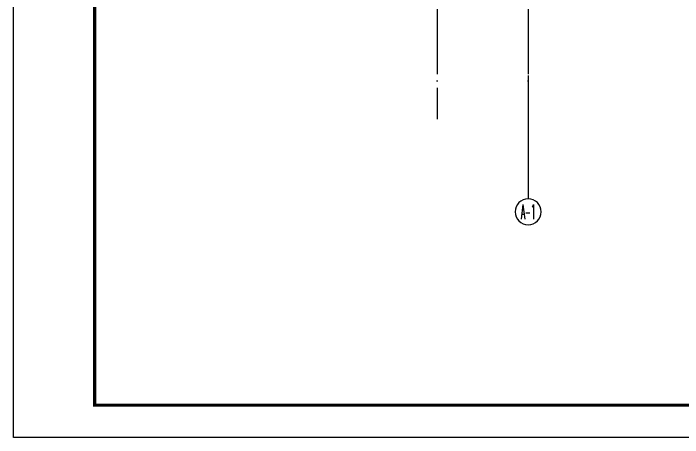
# Model space of a CAD drawing. Extents: x 1980812 to 2578970, y -669191 to 284498.
# Drawn here: x 1980812 to 2001423, y -473720 to -460661 of the extents above; entities that cross this region are included whole.
import ezdxf
from ezdxf.enums import TextEntityAlignment as Align

# ---------------------------------------------------------------- set-up
doc = ezdxf.new("R2010")
doc.units = 0
doc.header["$LTSCALE"] = 1000
doc.header["$MEASUREMENT"] = 0
doc.linetypes.add('DOTE', pattern=[2.42, 2, -0.2, 0.02, -0.2])
for name, color, linetype in [('AXIS', 3, 'Continuous'), ('AXIS_TEXT', 7, 'Continuous'), ('dote', 1, 'DOTE'), ('TK', 1, 'Continuous')]:
    doc.layers.add(name, color=color, linetype=linetype)
doc.styles.add('_TCH_AXIS', font='COMPLEX', dxfattribs={"bigfont": 'GBCBIG'})
doc.styles.add('COMPLEX', font='COMPLEX')

# ---------------------------------------------------------------- blocks, each defined once
blk = doc.blocks.new('_AXISO')
blk.add_circle((0, 0), 0.5)
at = {"layer": 'AXIS_TEXT', "style": 'COMPLEX', "width": 1.041667}
blk.add_attdef('A', text='', height=0.56, dxfattribs=at).set_placement((-0.25, -0.28), (0.25, -0.28), align=Align.FIT)

msp = doc.modelspace()

# ---------------------------------------------------------------- linework, layer by layer
at = {"layer": 'AXIS'}
msp.add_line((1996666.5, -462574.8), (1996666.5, -466369.2), dxfattribs=at)
at = {"layer": 'dote'}
for p, q in [((1993866.5, -421813.7), (1993866.5, -463914.6)), ((1996666.5, -421813.7), (1996666.5, -463914.6))]:
    msp.add_line(p, q, dxfattribs=at)
at = {"layer": 'TK'}
msp.add_lwpolyline([(1980812.3, -414320.1), (2064912.3, -414320.1), (2064912.3, -473720.1), (1980812.3, -473720.1)], close=True, dxfattribs=at)
at = {"layer": 'TK', "const_width": 100}
msp.add_lwpolyline([(2063912.3, -472720.1), (2063912.3, -415320.1), (1983312.3, -415320.1), (1983312.3, -472720.1)], close=True, dxfattribs=at)

# ---------------------------------------------------------------- block references
at = {"layer": 'AXIS'}
ref = msp.add_blockref('_AXISO', (1996666.5, -466769.2), dxfattribs=dict(at, xscale=-800, yscale=800, zscale=800, rotation=180))
ref.add_attrib('A', 'A-1', dxfattribs={"layer": 'AXIS_TEXT', "height": 452.55, "style": '_TCH_AXIS', "width": 0.375}).set_placement((1996440.2, -466995.4), (1996892.8, -466995.4), align=Align.FIT)

doc.saveas('drawing.dxf')
